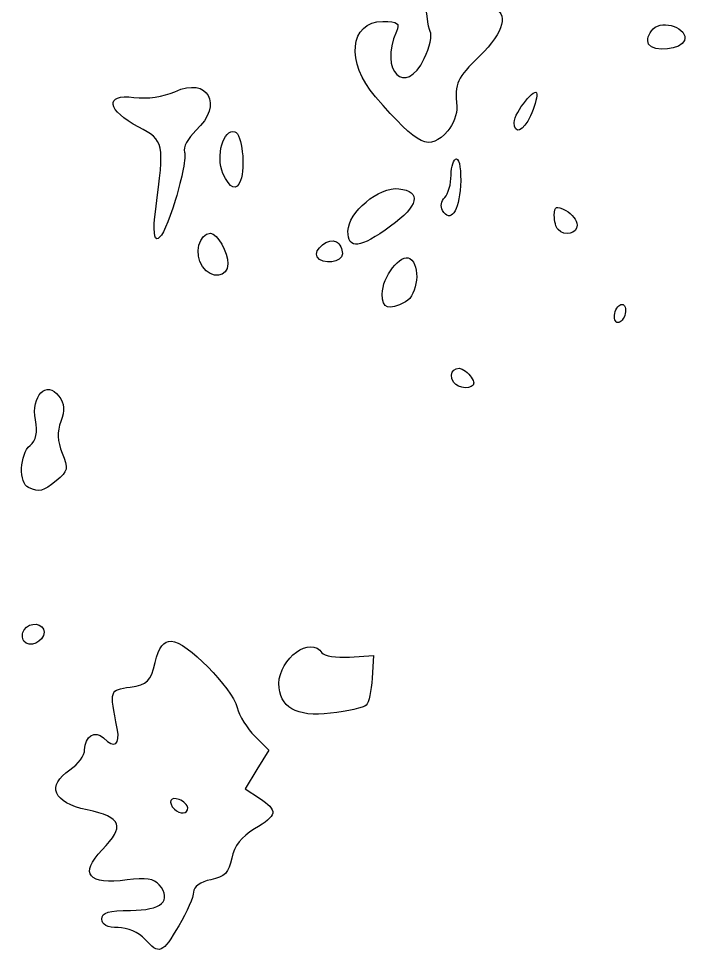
# Model space of a CAD drawing. Header units: centimetres. Extents: x -9.1 to 23.1, y -7.7 to 7.6.
# Drawn here: x -2.727 to -1.963, y 4.813 to 5.869 of the extents above; entities that cross this region are included whole.
import ezdxf

# ---------------------------------------------------------------- set-up
doc = ezdxf.new("R2010")
doc.units = ezdxf.units.CM
doc.header["$MEASUREMENT"] = 0
doc.layers.add('Layer 1', color=7, linetype='Continuous')

msp = doc.modelspace()

# ---------------------------------------------------------------- linework, layer by layer
at = {"layer": 'Layer 1'}
for points, knots in [([(-2.23765, 5.74096), (-2.23141, 5.74786), (-2.22687, 5.76035), (-2.22756, 5.76872), (-2.22756, 5.76872), (-2.22981, 5.79589), (-2.22772, 5.80043), (-2.20125, 5.8264), (-2.20125, 5.8264), (-2.17312, 5.85397), (-2.16774, 5.87543), (-2.18738, 5.88166), (-2.18738, 5.88166), (-2.19546, 5.88421), (-2.20101, 5.89413), (-2.20366, 5.91071), (-2.20366, 5.91071), (-2.20899, 5.94406), (-2.22529, 5.96195), (-2.25513, 5.96722), (-2.25513, 5.96722), (-2.27937, 5.9715), (-2.28605, 5.96607), (-2.27281, 5.95283), (-2.27281, 5.95283), (-2.26906, 5.94908), (-2.26514, 5.92695), (-2.26408, 5.90364), (-2.26408, 5.90364), (-2.26302, 5.88033), (-2.26016, 5.85802), (-2.25772, 5.85408), (-2.25772, 5.85408), (-2.25528, 5.85013), (-2.25835, 5.83629), (-2.26453, 5.82331), (-2.26453, 5.82331), (-2.28569, 5.77894), (-2.31641, 5.80874), (-2.29634, 5.85416), (-2.29634, 5.85416), (-2.29213, 5.86369), (-2.29469, 5.86559), (-2.31174, 5.86559), (-2.31174, 5.86559), (-2.3498, 5.86559), (-2.35447, 5.81888), (-2.32031, 5.77985), (-2.32031, 5.77985), (-2.27012, 5.72248), (-2.25908, 5.71729), (-2.23764, 5.74098), (-2.23764, 5.74098), (-2.23764, 5.74098), (-2.23765, 5.74096), (-2.23765, 5.74096)], [0, 0, 0, 0, 0.0666667, 0.0666667, 0.0666667, 0.0666667, 0.1333333, 0.1333333, 0.1333333, 0.1333333, 0.2, 0.2, 0.2, 0.2, 0.2666667, 0.2666667, 0.2666667, 0.2666667, 0.3333333, 0.3333333, 0.3333333, 0.3333333, 0.4, 0.4, 0.4, 0.4, 0.4666667, 0.4666667, 0.4666667, 0.4666667, 0.5333333, 0.5333333, 0.5333333, 0.5333333, 0.6, 0.6, 0.6, 0.6, 0.6666667, 0.6666667, 0.6666667, 0.6666667, 0.7333333, 0.7333333, 0.7333333, 0.7333333, 0.8, 0.8, 0.8, 0.8, 0.8666667, 0.8666667, 0.8666667, 0.8666667, 1, 1, 1, 1]), ([(-1.96792, 5.84393), (-1.96339, 5.85775), (-1.99232, 5.86839), (-2.00364, 5.85707), (-2.00364, 5.85707), (-2.00903, 5.85168), (-2.01135, 5.84387), (-2.00879, 5.83973), (-2.00879, 5.83973), (-2.00295, 5.83029), (-1.97133, 5.83354), (-1.96792, 5.84393)], [0, 0, 0, 0, 0.25, 0.25, 0.25, 0.25, 0.5, 0.5, 0.5, 0.5, 1, 1, 1, 1]), ([(-2.54806, 5.66255), (-2.54052, 5.68738), (-2.53591, 5.71177), (-2.53782, 5.71675), (-2.53782, 5.71675), (-2.53973, 5.72173), (-2.53386, 5.73279), (-2.52477, 5.74132), (-2.52477, 5.74132), (-2.49325, 5.77093), (-2.51085, 5.80302), (-2.54903, 5.78554), (-2.54903, 5.78554), (-2.56175, 5.77971), (-2.5804, 5.7771), (-2.59542, 5.77903), (-2.59542, 5.77903), (-2.62955, 5.78341), (-2.62641, 5.76412), (-2.58988, 5.74506), (-2.58988, 5.74506), (-2.56115, 5.73007), (-2.56052, 5.72699), (-2.57062, 5.65169), (-2.57062, 5.65169), (-2.57728, 5.60208), (-2.56457, 5.60819), (-2.54806, 5.66255)], [0, 0, 0, 0, 0.125, 0.125, 0.125, 0.125, 0.25, 0.25, 0.25, 0.25, 0.375, 0.375, 0.375, 0.375, 0.5, 0.5, 0.5, 0.5, 0.625, 0.625, 0.625, 0.625, 0.75, 0.75, 0.75, 0.75, 1, 1, 1, 1]), ([(-2.14349, 5.75812), (-2.13932, 5.76727), (-2.13601, 5.77829), (-2.13613, 5.78261), (-2.13613, 5.78261), (-2.13642, 5.79348), (-2.16204, 5.76179), (-2.16204, 5.75055), (-2.16204, 5.75055), (-2.16204, 5.7359), (-2.15169, 5.74012), (-2.14349, 5.75811), (-2.14349, 5.75811), (-2.14349, 5.75811), (-2.14349, 5.75812), (-2.14349, 5.75812)], [0, 0, 0, 0, 0.2, 0.2, 0.2, 0.2, 0.4, 0.4, 0.4, 0.4, 0.6, 0.6, 0.6, 0.6, 1, 1, 1, 1]), ([(-2.47391, 5.68432), (-2.46803, 5.70005), (-2.47238, 5.73714), (-2.48042, 5.73982), (-2.48042, 5.73982), (-2.49335, 5.74413), (-2.50266, 5.71155), (-2.49396, 5.69246), (-2.49396, 5.69246), (-2.48582, 5.6746), (-2.47864, 5.67168), (-2.47391, 5.68432)], [0, 0, 0, 0, 0.25, 0.25, 0.25, 0.25, 0.5, 0.5, 0.5, 0.5, 1, 1, 1, 1]), ([(-2.22327, 5.67818), (-2.22229, 5.69503), (-2.22429, 5.70881), (-2.22771, 5.70881), (-2.22771, 5.70881), (-2.23113, 5.70881), (-2.23393, 5.70058), (-2.23393, 5.69052), (-2.23393, 5.69052), (-2.23393, 5.68046), (-2.2372, 5.66896), (-2.2412, 5.66497), (-2.2412, 5.66497), (-2.2452, 5.66098), (-2.2464, 5.65435), (-2.24387, 5.65026), (-2.24387, 5.65026), (-2.23462, 5.63529), (-2.225, 5.64833), (-2.22327, 5.67819), (-2.22327, 5.67819), (-2.22327, 5.67819), (-2.22327, 5.67818), (-2.22327, 5.67818)], [0, 0, 0, 0, 0.1428571, 0.1428571, 0.1428571, 0.1428571, 0.2857143, 0.2857143, 0.2857143, 0.2857143, 0.4285714, 0.4285714, 0.4285714, 0.4285714, 0.5714286, 0.5714286, 0.5714286, 0.5714286, 0.7142857, 0.7142857, 0.7142857, 0.7142857, 1, 1, 1, 1]), ([(-2.30293, 5.6321), (-2.27084, 5.65542), (-2.26721, 5.67184), (-2.29349, 5.6749), (-2.29349, 5.6749), (-2.31599, 5.67753), (-2.35149, 5.64797), (-2.35149, 5.62662), (-2.35149, 5.62662), (-2.35149, 5.60507), (-2.33803, 5.60659), (-2.30292, 5.6321), (-2.30292, 5.6321), (-2.30292, 5.6321), (-2.30293, 5.6321), (-2.30293, 5.6321)], [0, 0, 0, 0, 0.2, 0.2, 0.2, 0.2, 0.4, 0.4, 0.4, 0.4, 0.6, 0.6, 0.6, 0.6, 1, 1, 1, 1]), ([(-2.09025, 5.6335), (-2.09025, 5.63876), (-2.09613, 5.64621), (-2.10331, 5.65005), (-2.10331, 5.65005), (-2.11421, 5.65588), (-2.11637, 5.65502), (-2.11637, 5.64484), (-2.11637, 5.64484), (-2.11637, 5.63813), (-2.11441, 5.63068), (-2.11202, 5.62828), (-2.11202, 5.62828), (-2.10415, 5.62041), (-2.09025, 5.62373), (-2.09025, 5.6335)], [0, 0, 0, 0, 0.2, 0.2, 0.2, 0.2, 0.4, 0.4, 0.4, 0.4, 0.6, 0.6, 0.6, 0.6, 1, 1, 1, 1]), ([(-2.48843, 5.58932), (-2.48843, 5.60243), (-2.50064, 5.62411), (-2.50802, 5.62411), (-2.50802, 5.62411), (-2.52133, 5.62411), (-2.52718, 5.60028), (-2.51733, 5.5862), (-2.51733, 5.5862), (-2.50694, 5.57137), (-2.48843, 5.57336), (-2.48843, 5.58933), (-2.48843, 5.58933), (-2.48843, 5.58933), (-2.48843, 5.58932), (-2.48843, 5.58932)], [0, 0, 0, 0, 0.2, 0.2, 0.2, 0.2, 0.4, 0.4, 0.4, 0.4, 0.6, 0.6, 0.6, 0.6, 1, 1, 1, 1]), ([(-2.35781, 5.60089), (-2.35781, 5.60607), (-2.36088, 5.6122), (-2.36463, 5.61451), (-2.36463, 5.61451), (-2.37306, 5.61972), (-2.39166, 5.60522), (-2.38675, 5.59726), (-2.38675, 5.59726), (-2.3809, 5.5878), (-2.35782, 5.59069), (-2.35782, 5.60088), (-2.35782, 5.60088), (-2.35782, 5.60088), (-2.35781, 5.60089), (-2.35781, 5.60089)], [0, 0, 0, 0, 0.2, 0.2, 0.2, 0.2, 0.4, 0.4, 0.4, 0.4, 0.6, 0.6, 0.6, 0.6, 1, 1, 1, 1]), ([(-2.28596, 5.54599), (-2.27183, 5.55355), (-2.26835, 5.58763), (-2.28092, 5.5954), (-2.28092, 5.5954), (-2.29118, 5.60174), (-2.31252, 5.57435), (-2.31252, 5.55484), (-2.31252, 5.55484), (-2.31252, 5.53786), (-2.30552, 5.53553), (-2.28597, 5.546), (-2.28597, 5.546), (-2.28597, 5.546), (-2.28596, 5.54599), (-2.28596, 5.54599)], [0, 0, 0, 0, 0.2, 0.2, 0.2, 0.2, 0.4, 0.4, 0.4, 0.4, 0.6, 0.6, 0.6, 0.6, 1, 1, 1, 1]), ([(-2.03618, 5.54124), (-2.03819, 5.54449), (-2.04221, 5.5433), (-2.04511, 5.53861), (-2.04511, 5.53861), (-2.04802, 5.53391), (-2.04875, 5.5274), (-2.04674, 5.52416), (-2.04674, 5.52416), (-2.04473, 5.52091), (-2.04071, 5.5221), (-2.03781, 5.52679), (-2.03781, 5.52679), (-2.0349, 5.5315), (-2.03417, 5.538), (-2.03618, 5.54125), (-2.03618, 5.54125), (-2.03618, 5.54125), (-2.03618, 5.54124), (-2.03618, 5.54124)], [0, 0, 0, 0, 0.1666667, 0.1666667, 0.1666667, 0.1666667, 0.3333333, 0.3333333, 0.3333333, 0.3333333, 0.5, 0.5, 0.5, 0.5, 0.6666667, 0.6666667, 0.6666667, 0.6666667, 1, 1, 1, 1]), ([(-2.20822, 5.45362), (-2.20822, 5.45679), (-2.21237, 5.46279), (-2.21744, 5.467), (-2.21744, 5.467), (-2.22767, 5.47549), (-2.23814, 5.46585), (-2.23108, 5.45442), (-2.23108, 5.45442), (-2.22611, 5.44637), (-2.20822, 5.44575), (-2.20822, 5.4536), (-2.20822, 5.4536), (-2.20822, 5.4536), (-2.20822, 5.45362), (-2.20822, 5.45362)], [0, 0, 0, 0, 0.2, 0.2, 0.2, 0.2, 0.4, 0.4, 0.4, 0.4, 0.6, 0.6, 0.6, 0.6, 1, 1, 1, 1]), ([(-2.68412, 5.34208), (-2.67064, 5.35299), (-2.66995, 5.35612), (-2.67716, 5.37353), (-2.67716, 5.37353), (-2.68275, 5.38702), (-2.68323, 5.39796), (-2.67876, 5.40972), (-2.67876, 5.40972), (-2.67411, 5.42196), (-2.67473, 5.42982), (-2.68102, 5.43843), (-2.68102, 5.43843), (-2.69473, 5.45718), (-2.71295, 5.43884), (-2.70781, 5.41129), (-2.70781, 5.41129), (-2.70511, 5.39693), (-2.70697, 5.38802), (-2.71384, 5.38231), (-2.71384, 5.38231), (-2.7258, 5.37238), (-2.72703, 5.33889), (-2.7156, 5.33428), (-2.7156, 5.33428), (-2.70214, 5.32885), (-2.69971, 5.32945), (-2.68412, 5.34207), (-2.68412, 5.34207), (-2.68412, 5.34207), (-2.68412, 5.34208), (-2.68412, 5.34208)], [0, 0, 0, 0, 0.1111111, 0.1111111, 0.1111111, 0.1111111, 0.2222222, 0.2222222, 0.2222222, 0.2222222, 0.3333333, 0.3333333, 0.3333333, 0.3333333, 0.4444444, 0.4444444, 0.4444444, 0.4444444, 0.5555556, 0.5555556, 0.5555556, 0.5555556, 0.6666667, 0.6666667, 0.6666667, 0.6666667, 0.7777778, 0.7777778, 0.7777778, 0.7777778, 1, 1, 1, 1]), ([(-2.69791, 5.16947), (-2.69791, 5.17991), (-2.71473, 5.1818), (-2.72077, 5.17202), (-2.72077, 5.17202), (-2.72299, 5.16844), (-2.72307, 5.16268), (-2.72093, 5.15924), (-2.72093, 5.15924), (-2.71556, 5.15055), (-2.69789, 5.15838), (-2.69789, 5.16945), (-2.69789, 5.16945), (-2.69789, 5.16945), (-2.69791, 5.16947), (-2.69791, 5.16947)], [0, 0, 0, 0, 0.2, 0.2, 0.2, 0.2, 0.4, 0.4, 0.4, 0.4, 0.6, 0.6, 0.6, 0.6, 1, 1, 1, 1]), ([(-2.33061, 5.0861), (-2.32784, 5.08886), (-2.32486, 5.10272), (-2.32399, 5.11689), (-2.32399, 5.11689), (-2.32399, 5.11689), (-2.3224, 5.14264), (-2.3224, 5.14264), (-2.3224, 5.14264), (-2.3224, 5.14264), (-2.34973, 5.14095), (-2.34973, 5.14095), (-2.34973, 5.14095), (-2.36476, 5.14), (-2.3789, 5.14223), (-2.38114, 5.14585), (-2.38114, 5.14585), (-2.39346, 5.16578), (-2.43017, 5.13946), (-2.43017, 5.11069), (-2.43017, 5.11069), (-2.43017, 5.08366), (-2.41046, 5.0723), (-2.37148, 5.07688), (-2.37148, 5.07688), (-2.35177, 5.07919), (-2.33338, 5.08335), (-2.33061, 5.08612), (-2.33061, 5.08612), (-2.33061, 5.08612), (-2.33061, 5.0861), (-2.33061, 5.0861)], [0, 0, 0, 0, 0.1111111, 0.1111111, 0.1111111, 0.1111111, 0.2222222, 0.2222222, 0.2222222, 0.2222222, 0.3333333, 0.3333333, 0.3333333, 0.3333333, 0.4444444, 0.4444444, 0.4444444, 0.4444444, 0.5555556, 0.5555556, 0.5555556, 0.5555556, 0.6666667, 0.6666667, 0.6666667, 0.6666667, 0.7777778, 0.7777778, 0.7777778, 0.7777778, 1, 1, 1, 1]), ([(-2.54416, 4.83478), (-2.53503, 4.85036), (-2.52756, 4.86763), (-2.52756, 4.87315), (-2.52756, 4.87315), (-2.52756, 4.87909), (-2.51951, 4.8848), (-2.50783, 4.88714), (-2.50783, 4.88714), (-2.4922, 4.89027), (-2.48725, 4.89535), (-2.48399, 4.91161), (-2.48399, 4.91161), (-2.4812, 4.92557), (-2.47289, 4.93626), (-2.458, 4.94505), (-2.458, 4.94505), (-2.43181, 4.9605), (-2.43094, 4.96604), (-2.45249, 4.98016), (-2.45249, 4.98016), (-2.45249, 4.98016), (-2.46887, 4.99089), (-2.46887, 4.99089), (-2.46887, 4.99089), (-2.46887, 4.99089), (-2.45532, 5.01282), (-2.45532, 5.01282), (-2.45532, 5.01282), (-2.45532, 5.01282), (-2.44177, 5.03475), (-2.44177, 5.03475), (-2.44177, 5.03475), (-2.44177, 5.03475), (-2.45769, 5.05067), (-2.45769, 5.05067), (-2.45769, 5.05067), (-2.46645, 5.05943), (-2.47553, 5.07424), (-2.47788, 5.08359), (-2.47788, 5.08359), (-2.48346, 5.10581), (-2.53623, 5.15913), (-2.55265, 5.15913), (-2.55265, 5.15913), (-2.56205, 5.15913), (-2.56697, 5.15264), (-2.57122, 5.13464), (-2.57122, 5.13464), (-2.57628, 5.11319), (-2.5798, 5.10973), (-2.59963, 5.10682), (-2.59963, 5.10682), (-2.62349, 5.10332), (-2.62329, 5.10394), (-2.61453, 5.05953), (-2.61453, 5.05953), (-2.61085, 5.04089), (-2.61762, 5.03627), (-2.63018, 5.04884), (-2.63018, 5.04884), (-2.63958, 5.05824), (-2.65165, 5.05069), (-2.65165, 5.03541), (-2.65165, 5.03541), (-2.65165, 5.02885), (-2.65918, 5.01855), (-2.66838, 5.01252), (-2.66838, 5.01252), (-2.69591, 4.99448), (-2.68764, 4.97505), (-2.64892, 4.96678), (-2.64892, 4.96678), (-2.60904, 4.95827), (-2.60528, 4.94838), (-2.63161, 4.92121), (-2.63161, 4.92121), (-2.65821, 4.89377), (-2.64754, 4.88092), (-2.60321, 4.887), (-2.60321, 4.887), (-2.58231, 4.88988), (-2.5724, 4.88836), (-2.56665, 4.88143), (-2.56665, 4.88143), (-2.55164, 4.86334), (-2.56407, 4.85217), (-2.59921, 4.85217), (-2.59921, 4.85217), (-2.62407, 4.85217), (-2.63207, 4.84978), (-2.63207, 4.84237), (-2.63207, 4.84237), (-2.63207, 4.83596), (-2.62565, 4.83258), (-2.61349, 4.83258), (-2.61349, 4.83258), (-2.6032, 4.83258), (-2.58963, 4.82675), (-2.58309, 4.81952), (-2.58309, 4.81952), (-2.56658, 4.80128), (-2.56299, 4.80268), (-2.54418, 4.83479), (-2.54418, 4.83479), (-2.54418, 4.83479), (-2.54416, 4.83478), (-2.54416, 4.83478)], [0, 0, 0, 0, 0.0357143, 0.0357143, 0.0357143, 0.0357143, 0.0714286, 0.0714286, 0.0714286, 0.0714286, 0.1071429, 0.1071429, 0.1071429, 0.1071429, 0.1428571, 0.1428571, 0.1428571, 0.1428571, 0.1785714, 0.1785714, 0.1785714, 0.1785714, 0.2142857, 0.2142857, 0.2142857, 0.2142857, 0.25, 0.25, 0.25, 0.25, 0.2857143, 0.2857143, 0.2857143, 0.2857143, 0.3214286, 0.3214286, 0.3214286, 0.3214286, 0.3571429, 0.3571429, 0.3571429, 0.3571429, 0.3928571, 0.3928571, 0.3928571, 0.3928571, 0.4285714, 0.4285714, 0.4285714, 0.4285714, 0.4642857, 0.4642857, 0.4642857, 0.4642857, 0.5, 0.5, 0.5, 0.5, 0.5357143, 0.5357143, 0.5357143, 0.5357143, 0.5714286, 0.5714286, 0.5714286, 0.5714286, 0.6071429, 0.6071429, 0.6071429, 0.6071429, 0.6428571, 0.6428571, 0.6428571, 0.6428571, 0.6785714, 0.6785714, 0.6785714, 0.6785714, 0.7142857, 0.7142857, 0.7142857, 0.7142857, 0.75, 0.75, 0.75, 0.75, 0.7857143, 0.7857143, 0.7857143, 0.7857143, 0.8214286, 0.8214286, 0.8214286, 0.8214286, 0.8571429, 0.8571429, 0.8571429, 0.8571429, 0.8928571, 0.8928571, 0.8928571, 0.8928571, 0.9285714, 0.9285714, 0.9285714, 0.9285714, 1, 1, 1, 1]), ([(-2.54933, 4.96755), (-2.55726, 4.97548), (-2.55384, 4.98244), (-2.54389, 4.97862), (-2.54389, 4.97862), (-2.5385, 4.97656), (-2.53409, 4.97224), (-2.53409, 4.96903), (-2.53409, 4.96903), (-2.53409, 4.96218), (-2.54309, 4.96131), (-2.54933, 4.96755)], [0, 0, 0, 0, 0.25, 0.25, 0.25, 0.25, 0.5, 0.5, 0.5, 0.5, 1, 1, 1, 1])]:
    msp.add_open_spline(points, degree=3, knots=knots, dxfattribs=at)

doc.saveas('drawing.dxf')
